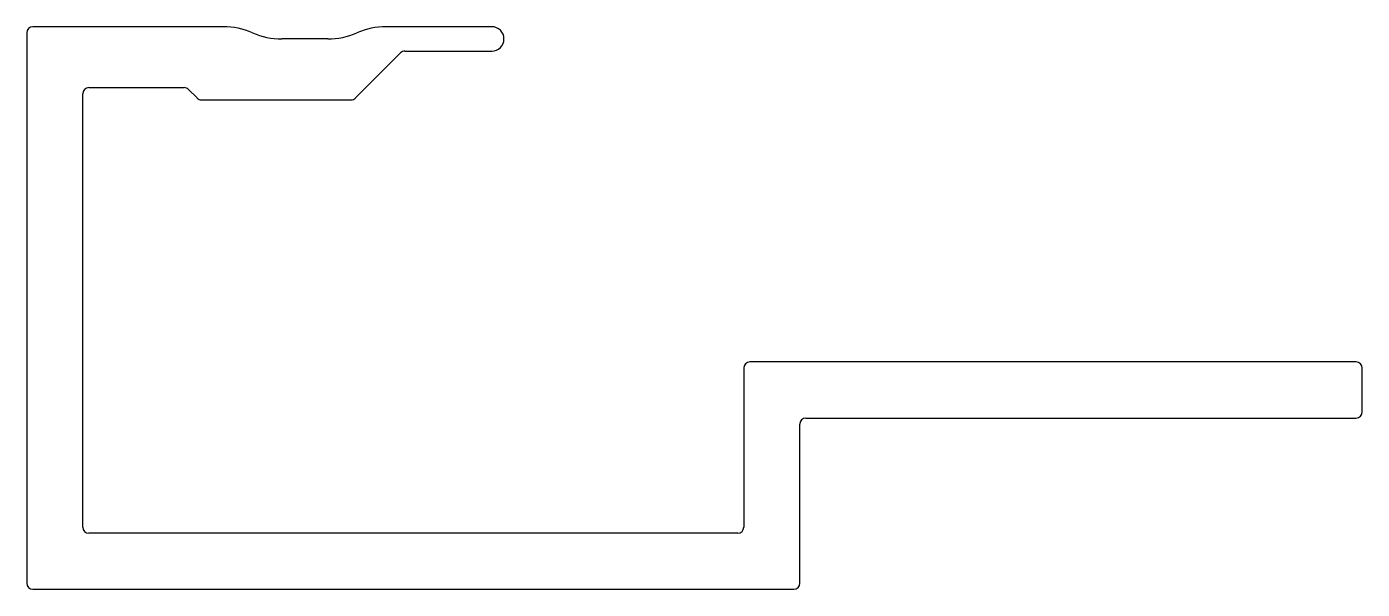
# Model space of a CAD drawing. Header units: inches. Extents: x -19.1 to 35.8, y 0.1 to 23.2.
import ezdxf

# ---------------------------------------------------------------- set-up
doc = ezdxf.new("R2010")
doc.units = ezdxf.units.IN
doc.header["$MEASUREMENT"] = 0
doc.layers.add('CLIP', color=7, linetype='Continuous')

msp = doc.modelspace()

# ---------------------------------------------------------------- linework, layer by layer
at = {"layer": 'CLIP', "color": 7}
for p, q in [((-10.984, 23.158), (-18.804, 23.158)), ((-10.976, 23.158), (-10.984, 23.158)), ((0.047, 23.158), (-4.292, 23.158)), ((-19.054, 22.908), (-19.054, 0.311)), ((-6.69, 22.658), (-8.578, 22.658)), ((-5.554, 20.232), (-3.701, 22.085)), ((-3.524, 22.158), (0.047, 22.158)), ((-16.754, 2.611), (-16.754, 20.408)), ((-16.504, 20.658), (-12.588, 20.658)), ((-12.411, 20.585), (-12.057, 20.232)), ((-11.88, 20.158), (-5.731, 20.158)), ((35.546, 9.393), (10.646, 9.393)), ((10.396, 9.143), (10.396, 2.611)), ((35.796, 7.343), (35.796, 9.143)), ((12.696, 0.311), (12.696, 6.843)), ((12.946, 7.093), (35.546, 7.093)), ((10.146, 2.361), (-16.504, 2.361)), ((-18.804, 0.061), (12.446, 0.061))]:
    msp.add_line(p, q, dxfattribs=at)
for centre, radius, start, end in [((-18.804, 22.908), 0.25, 90, 180), ((-10.976, 20.158), 3, 66.4435, 90), ((-4.292, 20.158), 3, 90, 113.5565), ((0.047, 22.658), 0.5, 270, 90), ((-8.578, 25.658), 3, 246.4435, 270), ((-6.69, 25.658), 3, 270, 293.5565), ((-3.524, 21.908), 0.25, 90, 135), ((-16.504, 20.408), 0.25, 90, 180), ((-12.588, 20.408), 0.25, 45, 90), ((-11.88, 20.408), 0.25, 225, 270), ((-5.731, 20.408), 0.25, 270, 315), ((10.646, 9.143), 0.25, 90, 180), ((35.546, 9.143), 0.25, 0, 90), ((35.546, 7.343), 0.25, 270, 0), ((12.946, 6.843), 0.25, 90, 180), ((-16.504, 2.611), 0.25, 180, 270), ((10.146, 2.611), 0.25, 270, 0), ((-18.804, 0.311), 0.25, 180, 270), ((12.446, 0.311), 0.25, 270, 0)]:
    msp.add_arc(centre, radius, start, end, dxfattribs=at)

doc.saveas('drawing.dxf')
